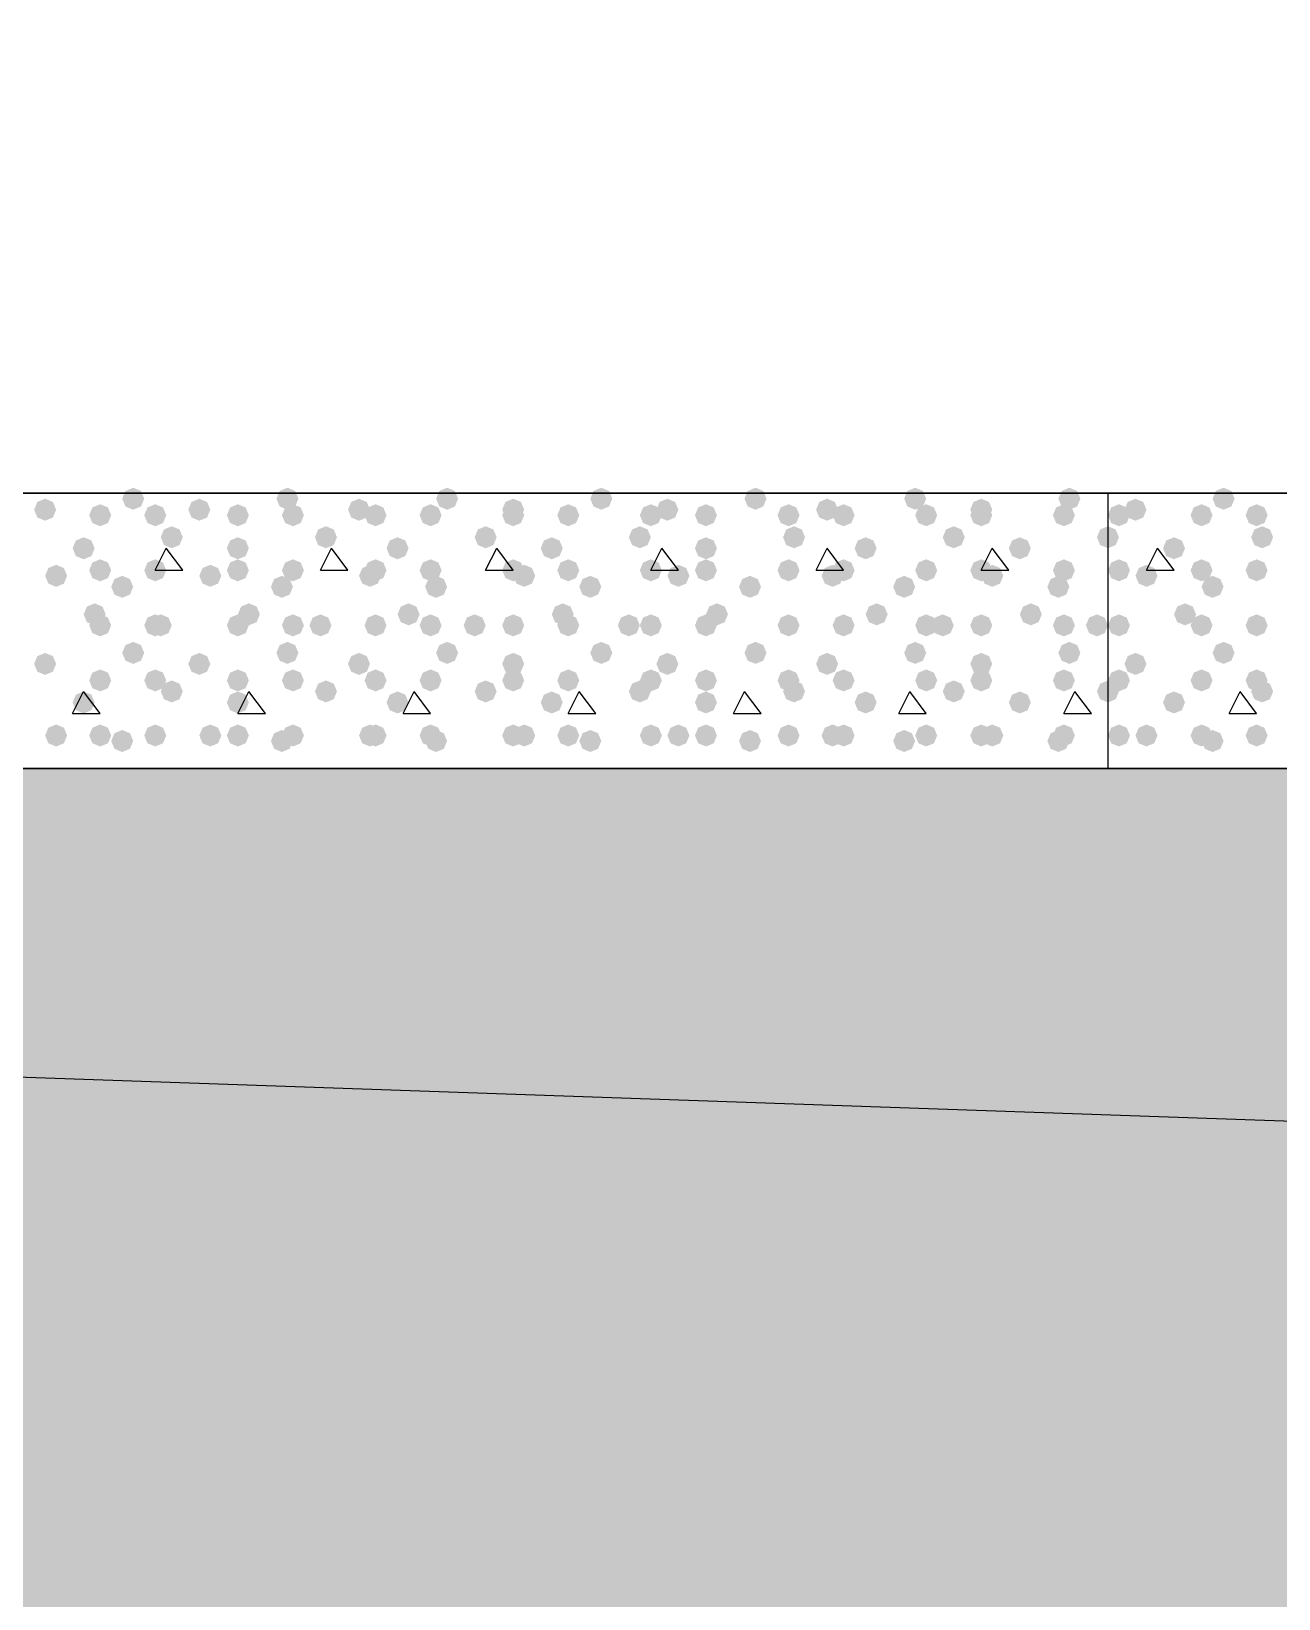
# Model space of a CAD drawing. Header units: millimetres. Extents: x 0 to 420, y 0 to 297.
# Drawn here: x 101.75 to 111.34, y 155.88 to 167.93 of the extents above; entities that cross this region are included whole.
import ezdxf

# ---------------------------------------------------------------- set-up
doc = ezdxf.new("R2010")
doc.units = ezdxf.units.MM
doc.layers.get('0').update_dxf_attribs({"linetype": 'CONTINUOUS'})

msp = doc.modelspace()

# ---------------------------------------------------------------- hatches: boundary and pattern name
at = {"true_color": 0x000008}
for points in [[(102.616, 164.338), (102.591129, 164.278204), (102.531333, 164.253333), (102.471537, 164.278204), (102.446667, 164.338), (102.471537, 164.397796), (102.531333, 164.422667), (102.591129, 164.397796)], [(103.801333, 164.338), (103.776462, 164.278204), (103.716667, 164.253333), (103.656871, 164.278204), (103.632, 164.338), (103.656871, 164.397796), (103.716667, 164.422667), (103.776462, 164.397796)], [(105.029, 164.338), (105.004129, 164.278204), (104.944333, 164.253333), (104.884538, 164.278204), (104.859667, 164.338), (104.884537, 164.397796), (104.944333, 164.422667), (105.004129, 164.397796)], [(106.214333, 164.338), (106.189462, 164.278204), (106.129667, 164.253333), (106.069871, 164.278204), (106.045, 164.338), (106.069871, 164.397796), (106.129667, 164.422667), (106.189462, 164.397796)], [(107.399667, 164.338), (107.374796, 164.278204), (107.315, 164.253333), (107.255204, 164.278204), (107.230333, 164.338), (107.255204, 164.397796), (107.315, 164.422667), (107.374796, 164.397796)], [(108.627333, 164.338), (108.602463, 164.278204), (108.542667, 164.253333), (108.482871, 164.278204), (108.458, 164.338), (108.482871, 164.397796), (108.542667, 164.422667), (108.602462, 164.397796)], [(109.812667, 164.338), (109.787796, 164.278204), (109.728, 164.253333), (109.668204, 164.278204), (109.643333, 164.338), (109.668204, 164.397796), (109.728, 164.422667), (109.787796, 164.397796)], [(101.938667, 164.253333), (101.913796, 164.193537), (101.854, 164.168667), (101.794204, 164.193537), (101.769333, 164.253333), (101.794204, 164.313129), (101.854, 164.338), (101.913796, 164.313129)], [(102.362, 164.211), (102.337129, 164.151204), (102.277333, 164.126333), (102.217538, 164.151204), (102.192667, 164.211), (102.217537, 164.270796), (102.277333, 164.295667), (102.337129, 164.270796)], [(102.785333, 164.211), (102.760463, 164.151204), (102.700667, 164.126333), (102.640871, 164.151204), (102.616, 164.211), (102.640871, 164.270796), (102.700667, 164.295667), (102.760462, 164.270796)], [(103.124, 164.253333), (103.099129, 164.193537), (103.039333, 164.168667), (102.979538, 164.193537), (102.954667, 164.253333), (102.979537, 164.313129), (103.039333, 164.338), (103.099129, 164.313129)], [(103.420333, 164.211), (103.395463, 164.151204), (103.335667, 164.126333), (103.275871, 164.151204), (103.251, 164.211), (103.275871, 164.270796), (103.335667, 164.295667), (103.395462, 164.270796)], [(103.843667, 164.211), (103.818796, 164.151204), (103.759, 164.126333), (103.699204, 164.151204), (103.674333, 164.211), (103.699204, 164.270796), (103.759, 164.295667), (103.818796, 164.270796)], [(104.351667, 164.253333), (104.326796, 164.193537), (104.267, 164.168667), (104.207204, 164.193537), (104.182333, 164.253333), (104.207204, 164.313129), (104.267, 164.338), (104.326796, 164.313129)], [(104.478667, 164.211), (104.453796, 164.151204), (104.394, 164.126333), (104.334204, 164.151204), (104.309333, 164.211), (104.334204, 164.270796), (104.394, 164.295667), (104.453796, 164.270796)], [(104.902, 164.211), (104.877129, 164.151204), (104.817333, 164.126333), (104.757538, 164.151204), (104.732667, 164.211), (104.757537, 164.270796), (104.817333, 164.295667), (104.877129, 164.270796)], [(105.537, 164.253333), (105.512129, 164.193537), (105.452333, 164.168667), (105.392538, 164.193537), (105.367667, 164.253333), (105.392537, 164.313129), (105.452333, 164.338), (105.512129, 164.313129)], [(105.537, 164.211), (105.512129, 164.151204), (105.452333, 164.126333), (105.392538, 164.151204), (105.367667, 164.211), (105.392537, 164.270796), (105.452333, 164.295667), (105.512129, 164.270796)], [(105.960333, 164.211), (105.935463, 164.151204), (105.875667, 164.126333), (105.815871, 164.151204), (105.791, 164.211), (105.815871, 164.270796), (105.875667, 164.295667), (105.935462, 164.270796)], [(106.595333, 164.211), (106.570463, 164.151204), (106.510667, 164.126333), (106.450871, 164.151204), (106.426, 164.211), (106.450871, 164.270796), (106.510667, 164.295667), (106.570462, 164.270796)], [(106.722333, 164.253333), (106.697463, 164.193537), (106.637667, 164.168667), (106.577871, 164.193537), (106.553, 164.253333), (106.577871, 164.313129), (106.637667, 164.338), (106.697462, 164.313129)], [(107.018667, 164.211), (106.993796, 164.151204), (106.934, 164.126333), (106.874204, 164.151204), (106.849333, 164.211), (106.874204, 164.270796), (106.934, 164.295667), (106.993796, 164.270796)], [(107.653667, 164.211), (107.628796, 164.151204), (107.569, 164.126333), (107.509204, 164.151204), (107.484333, 164.211), (107.509204, 164.270796), (107.569, 164.295667), (107.628796, 164.270796)], [(107.95, 164.253333), (107.925129, 164.193537), (107.865333, 164.168667), (107.805538, 164.193537), (107.780667, 164.253333), (107.805537, 164.313129), (107.865333, 164.338), (107.925129, 164.313129)], [(108.077, 164.211), (108.052129, 164.151204), (107.992333, 164.126333), (107.932538, 164.151204), (107.907667, 164.211), (107.932537, 164.270796), (107.992333, 164.295667), (108.052129, 164.270796)], [(108.712, 164.211), (108.687129, 164.151204), (108.627333, 164.126333), (108.567538, 164.151204), (108.542667, 164.211), (108.567537, 164.270796), (108.627333, 164.295667), (108.687129, 164.270796)], [(109.135333, 164.253333), (109.110463, 164.193537), (109.050667, 164.168667), (108.990871, 164.193537), (108.966, 164.253333), (108.990871, 164.313129), (109.050667, 164.338), (109.110462, 164.313129)], [(109.135333, 164.211), (109.110463, 164.151204), (109.050667, 164.126333), (108.990871, 164.151204), (108.966, 164.211), (108.990871, 164.270796), (109.050667, 164.295667), (109.110462, 164.270796)], [(109.770333, 164.211), (109.745463, 164.151204), (109.685667, 164.126333), (109.625871, 164.151204), (109.601, 164.211), (109.625871, 164.270796), (109.685667, 164.295667), (109.745462, 164.270796)], [(102.912333, 164.041667), (102.887463, 163.981871), (102.827667, 163.957), (102.767871, 163.981871), (102.743, 164.041667), (102.767871, 164.101462), (102.827667, 164.126333), (102.887462, 164.101463)], [(104.097667, 164.041667), (104.072796, 163.981871), (104.013, 163.957), (103.953204, 163.981871), (103.928333, 164.041667), (103.953204, 164.101462), (104.013, 164.126333), (104.072796, 164.101463)], [(105.325333, 164.041667), (105.300463, 163.981871), (105.240667, 163.957), (105.180871, 163.981871), (105.156, 164.041667), (105.180871, 164.101462), (105.240667, 164.126333), (105.300462, 164.101463)], [(106.510667, 164.041667), (106.485796, 163.981871), (106.426, 163.957), (106.366204, 163.981871), (106.341333, 164.041667), (106.366204, 164.101462), (106.426, 164.126333), (106.485796, 164.101463)], [(107.696, 164.041667), (107.671129, 163.981871), (107.611333, 163.957), (107.551537, 163.981871), (107.526667, 164.041667), (107.551537, 164.101462), (107.611333, 164.126333), (107.671129, 164.101463)], [(108.923667, 164.041667), (108.898796, 163.981871), (108.839, 163.957), (108.779204, 163.981871), (108.754333, 164.041667), (108.779204, 164.101462), (108.839, 164.126333), (108.898796, 164.101463)], [(110.109, 164.041667), (110.084129, 163.981871), (110.024333, 163.957), (109.964538, 163.981871), (109.939667, 164.041667), (109.964537, 164.101462), (110.024333, 164.126333), (110.084129, 164.101463)], [(102.235, 163.957), (102.210129, 163.897204), (102.150333, 163.872333), (102.090538, 163.897204), (102.065667, 163.957), (102.090537, 164.016796), (102.150333, 164.041667), (102.210129, 164.016796)], [(103.420333, 163.957), (103.395463, 163.897204), (103.335667, 163.872333), (103.275871, 163.897204), (103.251, 163.957), (103.275871, 164.016796), (103.335667, 164.041667), (103.395462, 164.016796)], [(104.648, 163.957), (104.623129, 163.897204), (104.563333, 163.872333), (104.503537, 163.897204), (104.478667, 163.957), (104.503537, 164.016796), (104.563333, 164.041667), (104.623129, 164.016796)], [(105.833333, 163.957), (105.808463, 163.897204), (105.748667, 163.872333), (105.688871, 163.897204), (105.664, 163.957), (105.688871, 164.016796), (105.748667, 164.041667), (105.808462, 164.016796)], [(107.018667, 163.957), (106.993796, 163.897204), (106.934, 163.872333), (106.874204, 163.897204), (106.849333, 163.957), (106.874204, 164.016796), (106.934, 164.041667), (106.993796, 164.016796)], [(108.246333, 163.957), (108.221463, 163.897204), (108.161667, 163.872333), (108.101871, 163.897204), (108.077, 163.957), (108.101871, 164.016796), (108.161667, 164.041667), (108.221462, 164.016796)], [(109.431667, 163.957), (109.406796, 163.897204), (109.347, 163.872333), (109.287204, 163.897204), (109.262333, 163.957), (109.287204, 164.016796), (109.347, 164.041667), (109.406796, 164.016796)], [(102.362, 163.787667), (102.337129, 163.727871), (102.277333, 163.703), (102.217538, 163.727871), (102.192667, 163.787667), (102.217537, 163.847462), (102.277333, 163.872333), (102.337129, 163.847463)], [(102.785333, 163.787667), (102.760463, 163.727871), (102.700667, 163.703), (102.640871, 163.727871), (102.616, 163.787667), (102.640871, 163.847462), (102.700667, 163.872333), (102.760462, 163.847463)], [(103.420333, 163.787667), (103.395463, 163.727871), (103.335667, 163.703), (103.275871, 163.727871), (103.251, 163.787667), (103.275871, 163.847462), (103.335667, 163.872333), (103.395462, 163.847463)], [(103.843667, 163.787667), (103.818796, 163.727871), (103.759, 163.703), (103.699204, 163.727871), (103.674333, 163.787667), (103.699204, 163.847462), (103.759, 163.872333), (103.818796, 163.847463)], [(104.478667, 163.787667), (104.453796, 163.727871), (104.394, 163.703), (104.334204, 163.727871), (104.309333, 163.787667), (104.334204, 163.847462), (104.394, 163.872333), (104.453796, 163.847463)], [(104.902, 163.787667), (104.877129, 163.727871), (104.817333, 163.703), (104.757538, 163.727871), (104.732667, 163.787667), (104.757537, 163.847462), (104.817333, 163.872333), (104.877129, 163.847463)], [(105.537, 163.787667), (105.512129, 163.727871), (105.452333, 163.703), (105.392538, 163.727871), (105.367667, 163.787667), (105.392537, 163.847462), (105.452333, 163.872333), (105.512129, 163.847463)], [(105.960333, 163.787667), (105.935463, 163.727871), (105.875667, 163.703), (105.815871, 163.727871), (105.791, 163.787667), (105.815871, 163.847462), (105.875667, 163.872333), (105.935462, 163.847463)], [(106.595333, 163.787667), (106.570463, 163.727871), (106.510667, 163.703), (106.450871, 163.727871), (106.426, 163.787667), (106.450871, 163.847462), (106.510667, 163.872333), (106.570462, 163.847463)], [(107.018667, 163.787667), (106.993796, 163.727871), (106.934, 163.703), (106.874204, 163.727871), (106.849333, 163.787667), (106.874204, 163.847462), (106.934, 163.872333), (106.993796, 163.847463)], [(107.653667, 163.787667), (107.628796, 163.727871), (107.569, 163.703), (107.509204, 163.727871), (107.484333, 163.787667), (107.509204, 163.847462), (107.569, 163.872333), (107.628796, 163.847463)], [(108.077, 163.787667), (108.052129, 163.727871), (107.992333, 163.703), (107.932538, 163.727871), (107.907667, 163.787667), (107.932537, 163.847462), (107.992333, 163.872333), (108.052129, 163.847463)], [(108.712, 163.787667), (108.687129, 163.727871), (108.627333, 163.703), (108.567538, 163.727871), (108.542667, 163.787667), (108.567537, 163.847462), (108.627333, 163.872333), (108.687129, 163.847463)], [(109.135333, 163.787667), (109.110463, 163.727871), (109.050667, 163.703), (108.990871, 163.727871), (108.966, 163.787667), (108.990871, 163.847462), (109.050667, 163.872333), (109.110462, 163.847463)], [(109.770333, 163.787667), (109.745463, 163.727871), (109.685667, 163.703), (109.625871, 163.727871), (109.601, 163.787667), (109.625871, 163.847462), (109.685667, 163.872333), (109.745462, 163.847463)], [(102.023333, 163.745333), (101.998463, 163.685537), (101.938667, 163.660667), (101.878871, 163.685537), (101.854, 163.745333), (101.878871, 163.805129), (101.938667, 163.83), (101.998462, 163.805129)], [(103.208667, 163.745333), (103.183796, 163.685537), (103.124, 163.660667), (103.064204, 163.685537), (103.039333, 163.745333), (103.064204, 163.805129), (103.124, 163.83), (103.183796, 163.805129)], [(104.436333, 163.745333), (104.411463, 163.685537), (104.351667, 163.660667), (104.291871, 163.685537), (104.267, 163.745333), (104.291871, 163.805129), (104.351667, 163.83), (104.411462, 163.805129)], [(105.621667, 163.745333), (105.596796, 163.685537), (105.537, 163.660667), (105.477204, 163.685537), (105.452333, 163.745333), (105.477204, 163.805129), (105.537, 163.83), (105.596796, 163.805129)], [(106.807, 163.745333), (106.782129, 163.685537), (106.722333, 163.660667), (106.662538, 163.685537), (106.637667, 163.745333), (106.662537, 163.805129), (106.722333, 163.83), (106.782129, 163.805129)], [(107.992333, 163.745333), (107.967463, 163.685537), (107.907667, 163.660667), (107.847871, 163.685537), (107.823, 163.745333), (107.847871, 163.805129), (107.907667, 163.83), (107.967462, 163.805129)], [(109.22, 163.745333), (109.195129, 163.685537), (109.135333, 163.660667), (109.075538, 163.685537), (109.050667, 163.745333), (109.075537, 163.805129), (109.135333, 163.83), (109.195129, 163.805129)], [(102.531333, 163.660667), (102.506463, 163.600871), (102.446667, 163.576), (102.386871, 163.600871), (102.362, 163.660667), (102.386871, 163.720462), (102.446667, 163.745333), (102.506462, 163.720463)], [(103.759, 163.660667), (103.734129, 163.600871), (103.674333, 163.576), (103.614538, 163.600871), (103.589667, 163.660667), (103.614537, 163.720462), (103.674333, 163.745333), (103.734129, 163.720463)], [(104.944333, 163.660667), (104.919462, 163.600871), (104.859667, 163.576), (104.799871, 163.600871), (104.775, 163.660667), (104.799871, 163.720462), (104.859667, 163.745333), (104.919462, 163.720463)], [(106.129667, 163.660667), (106.104796, 163.600871), (106.045, 163.576), (105.985204, 163.600871), (105.960333, 163.660667), (105.985204, 163.720462), (106.045, 163.745333), (106.104796, 163.720463)], [(107.357333, 163.660667), (107.332463, 163.600871), (107.272667, 163.576), (107.212871, 163.600871), (107.188, 163.660667), (107.212871, 163.720462), (107.272667, 163.745333), (107.332462, 163.720463)], [(108.542667, 163.660667), (108.517796, 163.600871), (108.458, 163.576), (108.398204, 163.600871), (108.373333, 163.660667), (108.398204, 163.720462), (108.458, 163.745333), (108.517796, 163.720463)], [(109.728, 163.660667), (109.703129, 163.600871), (109.643333, 163.576), (109.583537, 163.600871), (109.558667, 163.660667), (109.583537, 163.720462), (109.643333, 163.745333), (109.703129, 163.720463)], [(102.319667, 163.449), (102.294796, 163.389204), (102.235, 163.364333), (102.175204, 163.389204), (102.150333, 163.449), (102.175204, 163.508796), (102.235, 163.533667), (102.294796, 163.508796)], [(103.505, 163.449), (103.480129, 163.389204), (103.420333, 163.364333), (103.360538, 163.389204), (103.335667, 163.449), (103.360537, 163.508796), (103.420333, 163.533667), (103.480129, 163.508796)], [(104.732667, 163.449), (104.707796, 163.389204), (104.648, 163.364333), (104.588204, 163.389204), (104.563333, 163.449), (104.588204, 163.508796), (104.648, 163.533667), (104.707796, 163.508796)], [(105.918, 163.449), (105.893129, 163.389204), (105.833333, 163.364333), (105.773537, 163.389204), (105.748667, 163.449), (105.773537, 163.508796), (105.833333, 163.533667), (105.893129, 163.508796)], [(107.103333, 163.449), (107.078463, 163.389204), (107.018667, 163.364333), (106.958871, 163.389204), (106.934, 163.449), (106.958871, 163.508796), (107.018667, 163.533667), (107.078462, 163.508796)], [(108.331, 163.449), (108.306129, 163.389204), (108.246333, 163.364333), (108.186537, 163.389204), (108.161667, 163.449), (108.186537, 163.508796), (108.246333, 163.533667), (108.306129, 163.508796)], [(109.516333, 163.449), (109.491463, 163.389204), (109.431667, 163.364333), (109.371871, 163.389204), (109.347, 163.449), (109.371871, 163.508796), (109.431667, 163.533667), (109.491462, 163.508796)], [(102.362, 163.364333), (102.337129, 163.304537), (102.277333, 163.279667), (102.217538, 163.304537), (102.192667, 163.364333), (102.217537, 163.424129), (102.277333, 163.449), (102.337129, 163.424129)], [(102.785333, 163.364333), (102.760463, 163.304537), (102.700667, 163.279667), (102.640871, 163.304537), (102.616, 163.364333), (102.640871, 163.424129), (102.700667, 163.449), (102.760462, 163.424129)], [(102.827667, 163.364333), (102.802796, 163.304537), (102.743, 163.279667), (102.683204, 163.304537), (102.658333, 163.364333), (102.683204, 163.424129), (102.743, 163.449), (102.802796, 163.424129)], [(103.420333, 163.364333), (103.395463, 163.304537), (103.335667, 163.279667), (103.275871, 163.304537), (103.251, 163.364333), (103.275871, 163.424129), (103.335667, 163.449), (103.395462, 163.424129)], [(103.843667, 163.364333), (103.818796, 163.304537), (103.759, 163.279667), (103.699204, 163.304537), (103.674333, 163.364333), (103.699204, 163.424129), (103.759, 163.449), (103.818796, 163.424129)], [(104.055333, 163.364333), (104.030463, 163.304537), (103.970667, 163.279667), (103.910871, 163.304537), (103.886, 163.364333), (103.910871, 163.424129), (103.970667, 163.449), (104.030462, 163.424129)], [(104.478667, 163.364333), (104.453796, 163.304537), (104.394, 163.279667), (104.334204, 163.304537), (104.309333, 163.364333), (104.334204, 163.424129), (104.394, 163.449), (104.453796, 163.424129)], [(104.902, 163.364333), (104.877129, 163.304537), (104.817333, 163.279667), (104.757538, 163.304537), (104.732667, 163.364333), (104.757537, 163.424129), (104.817333, 163.449), (104.877129, 163.424129)], [(105.240667, 163.364333), (105.215796, 163.304537), (105.156, 163.279667), (105.096204, 163.304537), (105.071333, 163.364333), (105.096204, 163.424129), (105.156, 163.449), (105.215796, 163.424129)], [(105.537, 163.364333), (105.512129, 163.304537), (105.452333, 163.279667), (105.392538, 163.304537), (105.367667, 163.364333), (105.392537, 163.424129), (105.452333, 163.449), (105.512129, 163.424129)], [(105.960333, 163.364333), (105.935463, 163.304537), (105.875667, 163.279667), (105.815871, 163.304537), (105.791, 163.364333), (105.815871, 163.424129), (105.875667, 163.449), (105.935462, 163.424129)], [(106.426, 163.364333), (106.401129, 163.304537), (106.341333, 163.279667), (106.281537, 163.304537), (106.256667, 163.364333), (106.281537, 163.424129), (106.341333, 163.449), (106.401129, 163.424129)], [(106.595333, 163.364333), (106.570463, 163.304537), (106.510667, 163.279667), (106.450871, 163.304537), (106.426, 163.364333), (106.450871, 163.424129), (106.510667, 163.449), (106.570462, 163.424129)], [(107.018667, 163.364333), (106.993796, 163.304537), (106.934, 163.279667), (106.874204, 163.304537), (106.849333, 163.364333), (106.874204, 163.424129), (106.934, 163.449), (106.993796, 163.424129)], [(107.653667, 163.364333), (107.628796, 163.304537), (107.569, 163.279667), (107.509204, 163.304537), (107.484333, 163.364333), (107.509204, 163.424129), (107.569, 163.449), (107.628796, 163.424129)], [(107.653667, 163.364333), (107.628796, 163.304537), (107.569, 163.279667), (107.509204, 163.304537), (107.484333, 163.364333), (107.509204, 163.424129), (107.569, 163.449), (107.628796, 163.424129)], [(108.077, 163.364333), (108.052129, 163.304537), (107.992333, 163.279667), (107.932538, 163.304537), (107.907667, 163.364333), (107.932537, 163.424129), (107.992333, 163.449), (108.052129, 163.424129)], [(108.712, 163.364333), (108.687129, 163.304537), (108.627333, 163.279667), (108.567538, 163.304537), (108.542667, 163.364333), (108.567537, 163.424129), (108.627333, 163.449), (108.687129, 163.424129)], [(108.839, 163.364333), (108.814129, 163.304537), (108.754333, 163.279667), (108.694538, 163.304537), (108.669667, 163.364333), (108.694537, 163.424129), (108.754333, 163.449), (108.814129, 163.424129)], [(109.135333, 163.364333), (109.110463, 163.304537), (109.050667, 163.279667), (108.990871, 163.304537), (108.966, 163.364333), (108.990871, 163.424129), (109.050667, 163.449), (109.110462, 163.424129)], [(109.770333, 163.364333), (109.745463, 163.304537), (109.685667, 163.279667), (109.625871, 163.304537), (109.601, 163.364333), (109.625871, 163.424129), (109.685667, 163.449), (109.745462, 163.424129)], [(110.024333, 163.364333), (109.999462, 163.304537), (109.939667, 163.279667), (109.879871, 163.304537), (109.855, 163.364333), (109.879871, 163.424129), (109.939667, 163.449), (109.999462, 163.424129)], [(101.938667, 163.068), (101.913796, 163.008204), (101.854, 162.983333), (101.794204, 163.008204), (101.769333, 163.068), (101.794204, 163.127796), (101.854, 163.152667), (101.913796, 163.127796)], [(102.616, 163.152667), (102.591129, 163.092871), (102.531333, 163.068), (102.471537, 163.092871), (102.446667, 163.152667), (102.471537, 163.212462), (102.531333, 163.237333), (102.591129, 163.212463)], [(103.124, 163.068), (103.099129, 163.008204), (103.039333, 162.983333), (102.979538, 163.008204), (102.954667, 163.068), (102.979537, 163.127796), (103.039333, 163.152667), (103.099129, 163.127796)], [(103.801333, 163.152667), (103.776462, 163.092871), (103.716667, 163.068), (103.656871, 163.092871), (103.632, 163.152667), (103.656871, 163.212462), (103.716667, 163.237333), (103.776462, 163.212463)], [(104.351667, 163.068), (104.326796, 163.008204), (104.267, 162.983333), (104.207204, 163.008204), (104.182333, 163.068), (104.207204, 163.127796), (104.267, 163.152667), (104.326796, 163.127796)], [(105.029, 163.152667), (105.004129, 163.092871), (104.944333, 163.068), (104.884538, 163.092871), (104.859667, 163.152667), (104.884537, 163.212462), (104.944333, 163.237333), (105.004129, 163.212463)], [(105.537, 163.068), (105.512129, 163.008204), (105.452333, 162.983333), (105.392538, 163.008204), (105.367667, 163.068), (105.392537, 163.127796), (105.452333, 163.152667), (105.512129, 163.127796)], [(106.214333, 163.152667), (106.189462, 163.092871), (106.129667, 163.068), (106.069871, 163.092871), (106.045, 163.152667), (106.069871, 163.212462), (106.129667, 163.237333), (106.189462, 163.212463)], [(106.722333, 163.068), (106.697463, 163.008204), (106.637667, 162.983333), (106.577871, 163.008204), (106.553, 163.068), (106.577871, 163.127796), (106.637667, 163.152667), (106.697462, 163.127796)], [(107.399667, 163.152667), (107.374796, 163.092871), (107.315, 163.068), (107.255204, 163.092871), (107.230333, 163.152667), (107.255204, 163.212462), (107.315, 163.237333), (107.374796, 163.212463)], [(107.95, 163.068), (107.925129, 163.008204), (107.865333, 162.983333), (107.805538, 163.008204), (107.780667, 163.068), (107.805537, 163.127796), (107.865333, 163.152667), (107.925129, 163.127796)], [(108.627333, 163.152667), (108.602463, 163.092871), (108.542667, 163.068), (108.482871, 163.092871), (108.458, 163.152667), (108.482871, 163.212462), (108.542667, 163.237333), (108.602462, 163.212463)], [(109.135333, 163.068), (109.110463, 163.008204), (109.050667, 162.983333), (108.990871, 163.008204), (108.966, 163.068), (108.990871, 163.127796), (109.050667, 163.152667), (109.110462, 163.127796)], [(109.812667, 163.152667), (109.787796, 163.092871), (109.728, 163.068), (109.668204, 163.092871), (109.643333, 163.152667), (109.668204, 163.212462), (109.728, 163.237333), (109.787796, 163.212463)], [(102.362, 162.941), (102.337129, 162.881204), (102.277333, 162.856333), (102.217538, 162.881204), (102.192667, 162.941), (102.217537, 163.000796), (102.277333, 163.025667), (102.337129, 163.000796)], [(102.785333, 162.941), (102.760463, 162.881204), (102.700667, 162.856333), (102.640871, 162.881204), (102.616, 162.941), (102.640871, 163.000796), (102.700667, 163.025667), (102.760462, 163.000796)], [(103.420333, 162.941), (103.395463, 162.881204), (103.335667, 162.856333), (103.275871, 162.881204), (103.251, 162.941), (103.275871, 163.000796), (103.335667, 163.025667), (103.395462, 163.000796)], [(103.843667, 162.941), (103.818796, 162.881204), (103.759, 162.856333), (103.699204, 162.881204), (103.674333, 162.941), (103.699204, 163.000796), (103.759, 163.025667), (103.818796, 163.000796)], [(104.478667, 162.941), (104.453796, 162.881204), (104.394, 162.856333), (104.334204, 162.881204), (104.309333, 162.941), (104.334204, 163.000796), (104.394, 163.025667), (104.453796, 163.000796)], [(104.902, 162.941), (104.877129, 162.881204), (104.817333, 162.856333), (104.757538, 162.881204), (104.732667, 162.941), (104.757537, 163.000796), (104.817333, 163.025667), (104.877129, 163.000796)], [(105.537, 162.941), (105.512129, 162.881204), (105.452333, 162.856333), (105.392538, 162.881204), (105.367667, 162.941), (105.392537, 163.000796), (105.452333, 163.025667), (105.512129, 163.000796)], [(105.960333, 162.941), (105.935463, 162.881204), (105.875667, 162.856333), (105.815871, 162.881204), (105.791, 162.941), (105.815871, 163.000796), (105.875667, 163.025667), (105.935462, 163.000796)], [(106.595333, 162.941), (106.570463, 162.881204), (106.510667, 162.856333), (106.450871, 162.881204), (106.426, 162.941), (106.450871, 163.000796), (106.510667, 163.025667), (106.570462, 163.000796)], [(107.018667, 162.941), (106.993796, 162.881204), (106.934, 162.856333), (106.874204, 162.881204), (106.849333, 162.941), (106.874204, 163.000796), (106.934, 163.025667), (106.993796, 163.000796)], [(107.653667, 162.941), (107.628796, 162.881204), (107.569, 162.856333), (107.509204, 162.881204), (107.484333, 162.941), (107.509204, 163.000796), (107.569, 163.025667), (107.628796, 163.000796)], [(108.077, 162.941), (108.052129, 162.881204), (107.992333, 162.856333), (107.932538, 162.881204), (107.907667, 162.941), (107.932537, 163.000796), (107.992333, 163.025667), (108.052129, 163.000796)], [(108.712, 162.941), (108.687129, 162.881204), (108.627333, 162.856333), (108.567538, 162.881204), (108.542667, 162.941), (108.567537, 163.000796), (108.627333, 163.025667), (108.687129, 163.000796)], [(109.135333, 162.941), (109.110463, 162.881204), (109.050667, 162.856333), (108.990871, 162.881204), (108.966, 162.941), (108.990871, 163.000796), (109.050667, 163.025667), (109.110462, 163.000796)], [(109.770333, 162.941), (109.745463, 162.881204), (109.685667, 162.856333), (109.625871, 162.881204), (109.601, 162.941), (109.625871, 163.000796), (109.685667, 163.025667), (109.745462, 163.000796)], [(102.912333, 162.856333), (102.887463, 162.796537), (102.827667, 162.771667), (102.767871, 162.796537), (102.743, 162.856333), (102.767871, 162.916129), (102.827667, 162.941), (102.887462, 162.916129)], [(104.097667, 162.856333), (104.072796, 162.796537), (104.013, 162.771667), (103.953204, 162.796537), (103.928333, 162.856333), (103.953204, 162.916129), (104.013, 162.941), (104.072796, 162.916129)], [(105.325333, 162.856333), (105.300463, 162.796537), (105.240667, 162.771667), (105.180871, 162.796537), (105.156, 162.856333), (105.180871, 162.916129), (105.240667, 162.941), (105.300462, 162.916129)], [(106.510667, 162.856333), (106.485796, 162.796537), (106.426, 162.771667), (106.366204, 162.796537), (106.341333, 162.856333), (106.366204, 162.916129), (106.426, 162.941), (106.485796, 162.916129)], [(107.696, 162.856333), (107.671129, 162.796537), (107.611333, 162.771667), (107.551537, 162.796537), (107.526667, 162.856333), (107.551537, 162.916129), (107.611333, 162.941), (107.671129, 162.916129)], [(108.923667, 162.856333), (108.898796, 162.796537), (108.839, 162.771667), (108.779204, 162.796537), (108.754333, 162.856333), (108.779204, 162.916129), (108.839, 162.941), (108.898796, 162.916129)], [(110.109, 162.856333), (110.084129, 162.796537), (110.024333, 162.771667), (109.964538, 162.796537), (109.939667, 162.856333), (109.964537, 162.916129), (110.024333, 162.941), (110.084129, 162.916129)], [(102.235, 162.771667), (102.210129, 162.711871), (102.150333, 162.687), (102.090538, 162.711871), (102.065667, 162.771667), (102.090537, 162.831462), (102.150333, 162.856333), (102.210129, 162.831463)], [(103.420333, 162.771667), (103.395463, 162.711871), (103.335667, 162.687), (103.275871, 162.711871), (103.251, 162.771667), (103.275871, 162.831462), (103.335667, 162.856333), (103.395462, 162.831463)], [(104.648, 162.771667), (104.623129, 162.711871), (104.563333, 162.687), (104.503537, 162.711871), (104.478667, 162.771667), (104.503537, 162.831462), (104.563333, 162.856333), (104.623129, 162.831463)], [(105.833333, 162.771667), (105.808463, 162.711871), (105.748667, 162.687), (105.688871, 162.711871), (105.664, 162.771667), (105.688871, 162.831462), (105.748667, 162.856333), (105.808462, 162.831463)], [(107.018667, 162.771667), (106.993796, 162.711871), (106.934, 162.687), (106.874204, 162.711871), (106.849333, 162.771667), (106.874204, 162.831462), (106.934, 162.856333), (106.993796, 162.831463)], [(108.246333, 162.771667), (108.221463, 162.711871), (108.161667, 162.687), (108.101871, 162.711871), (108.077, 162.771667), (108.101871, 162.831462), (108.161667, 162.856333), (108.221462, 162.831463)], [(109.431667, 162.771667), (109.406796, 162.711871), (109.347, 162.687), (109.287204, 162.711871), (109.262333, 162.771667), (109.287204, 162.831462), (109.347, 162.856333), (109.406796, 162.831463)], [(102.023333, 162.517667), (101.998463, 162.457871), (101.938667, 162.433), (101.878871, 162.457871), (101.854, 162.517667), (101.878871, 162.577462), (101.938667, 162.602333), (101.998462, 162.577463)], [(102.362, 162.517667), (102.337129, 162.457871), (102.277333, 162.433), (102.217538, 162.457871), (102.192667, 162.517667), (102.217537, 162.577462), (102.277333, 162.602333), (102.337129, 162.577463)], [(102.531333, 162.475333), (102.506463, 162.415537), (102.446667, 162.390667), (102.386871, 162.415537), (102.362, 162.475333), (102.386871, 162.535129), (102.446667, 162.56), (102.506462, 162.535129)], [(102.785333, 162.517667), (102.760463, 162.457871), (102.700667, 162.433), (102.640871, 162.457871), (102.616, 162.517667), (102.640871, 162.577462), (102.700667, 162.602333), (102.760462, 162.577463)], [(103.208667, 162.517667), (103.183796, 162.457871), (103.124, 162.433), (103.064204, 162.457871), (103.039333, 162.517667), (103.064204, 162.577462), (103.124, 162.602333), (103.183796, 162.577463)], [(103.420333, 162.517667), (103.395463, 162.457871), (103.335667, 162.433), (103.275871, 162.457871), (103.251, 162.517667), (103.275871, 162.577462), (103.335667, 162.602333), (103.395462, 162.577463)], [(103.759, 162.475333), (103.734129, 162.415537), (103.674333, 162.390667), (103.614538, 162.415537), (103.589667, 162.475333), (103.614537, 162.535129), (103.674333, 162.56), (103.734129, 162.535129)], [(103.843667, 162.517667), (103.818796, 162.457871), (103.759, 162.433), (103.699204, 162.457871), (103.674333, 162.517667), (103.699204, 162.577462), (103.759, 162.602333), (103.818796, 162.577463)], [(104.436333, 162.517667), (104.411463, 162.457871), (104.351667, 162.433), (104.291871, 162.457871), (104.267, 162.517667), (104.291871, 162.577462), (104.351667, 162.602333), (104.411462, 162.577463)], [(104.478667, 162.517667), (104.453796, 162.457871), (104.394, 162.433), (104.334204, 162.457871), (104.309333, 162.517667), (104.334204, 162.577462), (104.394, 162.602333), (104.453796, 162.577463)], [(104.902, 162.517667), (104.877129, 162.457871), (104.817333, 162.433), (104.757538, 162.457871), (104.732667, 162.517667), (104.757537, 162.577462), (104.817333, 162.602333), (104.877129, 162.577463)], [(104.944333, 162.475333), (104.919462, 162.415537), (104.859667, 162.390667), (104.799871, 162.415537), (104.775, 162.475333), (104.799871, 162.535129), (104.859667, 162.56), (104.919462, 162.535129)], [(105.537, 162.517667), (105.512129, 162.457871), (105.452333, 162.433), (105.392538, 162.457871), (105.367667, 162.517667), (105.392537, 162.577462), (105.452333, 162.602333), (105.512129, 162.577463)], [(105.621667, 162.517667), (105.596796, 162.457871), (105.537, 162.433), (105.477204, 162.457871), (105.452333, 162.517667), (105.477204, 162.577462), (105.537, 162.602333), (105.596796, 162.577463)], [(105.960333, 162.517667), (105.935463, 162.457871), (105.875667, 162.433), (105.815871, 162.457871), (105.791, 162.517667), (105.815871, 162.577462), (105.875667, 162.602333), (105.935462, 162.577463)], [(106.129667, 162.475333), (106.104796, 162.415537), (106.045, 162.390667), (105.985204, 162.415537), (105.960333, 162.475333), (105.985204, 162.535129), (106.045, 162.56), (106.104796, 162.535129)], [(106.595333, 162.517667), (106.570463, 162.457871), (106.510667, 162.433), (106.450871, 162.457871), (106.426, 162.517667), (106.450871, 162.577462), (106.510667, 162.602333), (106.570462, 162.577463)], [(106.807, 162.517667), (106.782129, 162.457871), (106.722333, 162.433), (106.662538, 162.457871), (106.637667, 162.517667), (106.662537, 162.577462), (106.722333, 162.602333), (106.782129, 162.577463)], [(107.018667, 162.517667), (106.993796, 162.457871), (106.934, 162.433), (106.874204, 162.457871), (106.849333, 162.517667), (106.874204, 162.577462), (106.934, 162.602333), (106.993796, 162.577463)], [(107.357333, 162.475333), (107.332463, 162.415537), (107.272667, 162.390667), (107.212871, 162.415537), (107.188, 162.475333), (107.212871, 162.535129), (107.272667, 162.56), (107.332462, 162.535129)], [(107.653667, 162.517667), (107.628796, 162.457871), (107.569, 162.433), (107.509204, 162.457871), (107.484333, 162.517667), (107.509204, 162.577462), (107.569, 162.602333), (107.628796, 162.577463)], [(107.992333, 162.517667), (107.967463, 162.457871), (107.907667, 162.433), (107.847871, 162.457871), (107.823, 162.517667), (107.847871, 162.577462), (107.907667, 162.602333), (107.967462, 162.577463)], [(108.077, 162.517667), (108.052129, 162.457871), (107.992333, 162.433), (107.932538, 162.457871), (107.907667, 162.517667), (107.932537, 162.577462), (107.992333, 162.602333), (108.052129, 162.577463)], [(108.542667, 162.475333), (108.517796, 162.415537), (108.458, 162.390667), (108.398204, 162.415537), (108.373333, 162.475333), (108.398204, 162.535129), (108.458, 162.56), (108.517796, 162.535129)], [(108.712, 162.517667), (108.687129, 162.457871), (108.627333, 162.433), (108.567538, 162.457871), (108.542667, 162.517667), (108.567537, 162.577462), (108.627333, 162.602333), (108.687129, 162.577463)], [(109.135333, 162.517667), (109.110463, 162.457871), (109.050667, 162.433), (108.990871, 162.457871), (108.966, 162.517667), (108.990871, 162.577462), (109.050667, 162.602333), (109.110462, 162.577463)], [(109.22, 162.517667), (109.195129, 162.457871), (109.135333, 162.433), (109.075538, 162.457871), (109.050667, 162.517667), (109.075537, 162.577462), (109.135333, 162.602333), (109.195129, 162.577463)], [(109.728, 162.475333), (109.703129, 162.415537), (109.643333, 162.390667), (109.583537, 162.415537), (109.558667, 162.475333), (109.583537, 162.535129), (109.643333, 162.56), (109.703129, 162.535129)], [(109.770333, 162.517667), (109.745463, 162.457871), (109.685667, 162.433), (109.625871, 162.457871), (109.601, 162.517667), (109.625871, 162.577462), (109.685667, 162.602333), (109.745462, 162.577463)]]:
    msp.add_hatch(color=0, dxfattribs=at).paths.add_polyline_path(points, flags=0)
at = {"true_color": 0x000007}
for points in [[(110.998, 164.338), (110.973129, 164.278204), (110.913333, 164.253333), (110.853537, 164.278204), (110.828667, 164.338), (110.853537, 164.397796), (110.913333, 164.422667), (110.973129, 164.397796)], [(110.193667, 164.211), (110.168796, 164.151204), (110.109, 164.126333), (110.049204, 164.151204), (110.024333, 164.211), (110.049204, 164.270796), (110.109, 164.295667), (110.168796, 164.270796)], [(110.320667, 164.253333), (110.295796, 164.193537), (110.236, 164.168667), (110.176204, 164.193537), (110.151333, 164.253333), (110.176204, 164.313129), (110.236, 164.338), (110.295796, 164.313129)], [(110.828667, 164.211), (110.803796, 164.151204), (110.744, 164.126333), (110.684204, 164.151204), (110.659333, 164.211), (110.684204, 164.270796), (110.744, 164.295667), (110.803796, 164.270796)], [(111.252, 164.211), (111.227129, 164.151204), (111.167333, 164.126333), (111.107538, 164.151204), (111.082667, 164.211), (111.107537, 164.270796), (111.167333, 164.295667), (111.227129, 164.270796)], [(111.294333, 164.041667), (111.269462, 163.981871), (111.209667, 163.957), (111.149871, 163.981871), (111.125, 164.041667), (111.149871, 164.101462), (111.209667, 164.126333), (111.269462, 164.101463)], [(110.617, 163.957), (110.592129, 163.897204), (110.532333, 163.872333), (110.472538, 163.897204), (110.447667, 163.957), (110.472537, 164.016796), (110.532333, 164.041667), (110.592129, 164.016796)], [(110.193667, 163.787667), (110.168796, 163.727871), (110.109, 163.703), (110.049204, 163.727871), (110.024333, 163.787667), (110.049204, 163.847462), (110.109, 163.872333), (110.168796, 163.847463)], [(110.828667, 163.787667), (110.803796, 163.727871), (110.744, 163.703), (110.684204, 163.727871), (110.659333, 163.787667), (110.684204, 163.847462), (110.744, 163.872333), (110.803796, 163.847463)], [(111.252, 163.787667), (111.227129, 163.727871), (111.167333, 163.703), (111.107538, 163.727871), (111.082667, 163.787667), (111.107537, 163.847462), (111.167333, 163.872333), (111.227129, 163.847463)], [(110.405333, 163.745333), (110.380463, 163.685537), (110.320667, 163.660667), (110.260871, 163.685537), (110.236, 163.745333), (110.260871, 163.805129), (110.320667, 163.83), (110.380462, 163.805129)], [(110.913333, 163.660667), (110.888463, 163.600871), (110.828667, 163.576), (110.768871, 163.600871), (110.744, 163.660667), (110.768871, 163.720462), (110.828667, 163.745333), (110.888462, 163.720463)], [(110.701667, 163.449), (110.676796, 163.389204), (110.617, 163.364333), (110.557204, 163.389204), (110.532333, 163.449), (110.557204, 163.508796), (110.617, 163.533667), (110.676796, 163.508796)], [(110.193667, 163.364333), (110.168796, 163.304537), (110.109, 163.279667), (110.049204, 163.304537), (110.024333, 163.364333), (110.049204, 163.424129), (110.109, 163.449), (110.168796, 163.424129)], [(110.828667, 163.364333), (110.803796, 163.304537), (110.744, 163.279667), (110.684204, 163.304537), (110.659333, 163.364333), (110.684204, 163.424129), (110.744, 163.449), (110.803796, 163.424129)], [(111.252, 163.364333), (111.227129, 163.304537), (111.167333, 163.279667), (111.107538, 163.304537), (111.082667, 163.364333), (111.107537, 163.424129), (111.167333, 163.449), (111.227129, 163.424129)], [(111.252, 163.364333), (111.227129, 163.304537), (111.167333, 163.279667), (111.107538, 163.304537), (111.082667, 163.364333), (111.107537, 163.424129), (111.167333, 163.449), (111.227129, 163.424129)], [(110.320667, 163.068), (110.295796, 163.008204), (110.236, 162.983333), (110.176204, 163.008204), (110.151333, 163.068), (110.176204, 163.127796), (110.236, 163.152667), (110.295796, 163.127796)], [(110.998, 163.152667), (110.973129, 163.092871), (110.913333, 163.068), (110.853537, 163.092871), (110.828667, 163.152667), (110.853537, 163.212462), (110.913333, 163.237333), (110.973129, 163.212463)], [(110.193667, 162.941), (110.168796, 162.881204), (110.109, 162.856333), (110.049204, 162.881204), (110.024333, 162.941), (110.049204, 163.000796), (110.109, 163.025667), (110.168796, 163.000796)], [(110.828667, 162.941), (110.803796, 162.881204), (110.744, 162.856333), (110.684204, 162.881204), (110.659333, 162.941), (110.684204, 163.000796), (110.744, 163.025667), (110.803796, 163.000796)], [(111.252, 162.941), (111.227129, 162.881204), (111.167333, 162.856333), (111.107538, 162.881204), (111.082667, 162.941), (111.107537, 163.000796), (111.167333, 163.025667), (111.227129, 163.000796)], [(111.294333, 162.856333), (111.269462, 162.796537), (111.209667, 162.771667), (111.149871, 162.796537), (111.125, 162.856333), (111.149871, 162.916129), (111.209667, 162.941), (111.269462, 162.916129)], [(110.617, 162.771667), (110.592129, 162.711871), (110.532333, 162.687), (110.472538, 162.711871), (110.447667, 162.771667), (110.472537, 162.831462), (110.532333, 162.856333), (110.592129, 162.831463)], [(110.193667, 162.517667), (110.168796, 162.457871), (110.109, 162.433), (110.049204, 162.457871), (110.024333, 162.517667), (110.049204, 162.577462), (110.109, 162.602333), (110.168796, 162.577463)], [(110.405333, 162.517667), (110.380463, 162.457871), (110.320667, 162.433), (110.260871, 162.457871), (110.236, 162.517667), (110.260871, 162.577462), (110.320667, 162.602333), (110.380462, 162.577463)], [(110.828667, 162.517667), (110.803796, 162.457871), (110.744, 162.433), (110.684204, 162.457871), (110.659333, 162.517667), (110.684204, 162.577462), (110.744, 162.602333), (110.803796, 162.577463)], [(110.913333, 162.475333), (110.888463, 162.415537), (110.828667, 162.390667), (110.768871, 162.415537), (110.744, 162.475333), (110.768871, 162.535129), (110.828667, 162.56), (110.888462, 162.535129)], [(111.252, 162.517667), (111.227129, 162.457871), (111.167333, 162.433), (111.107538, 162.457871), (111.082667, 162.517667), (111.107537, 162.577462), (111.167333, 162.602333), (111.227129, 162.577463)]]:
    msp.add_hatch(color=0, dxfattribs=at).paths.add_polyline_path(points, flags=0)
at = {"true_color": 0x000008}
h = msp.add_hatch(color=0, dxfattribs=at)
h.paths.add_polyline_path([(379.518333, 162.263667), (33.401, 162.263667), (379.518333, 150.241)], flags=0)
h.paths.add_polyline_path([(33.401, 162.263667), (379.518333, 150.241), (33.401, 150.241)], flags=0)

# ---------------------------------------------------------------- linework, layer by layer
at = {"color": 0, "true_color": 0x000007}
for points in [[(32.342667, 185.547), (32.342667, 162.263667), (380.576667, 162.263667), (380.576667, 185.547), (218.101333, 185.547), (218.101333, 206.756), (194.775667, 206.756), (194.775667, 185.547)], [(32.342667, 185.547), (32.342667, 162.263667), (380.576667, 162.263667), (380.576667, 185.547), (218.101333, 185.547), (218.101333, 206.756), (194.775667, 206.756), (194.775667, 185.547)], [(110.024333, 164.380333), (110.024333, 162.263667), (112.141, 162.263667), (112.141, 164.380333)]]:
    msp.add_lwpolyline(points, close=True, dxfattribs=at)
at = {"color": 0, "true_color": 0x0000fd}
msp.add_lwpolyline([(34.459333, 164.380333), (378.46, 164.380333), (378.46, 183.430333), (215.984667, 183.430333), (215.984667, 204.639333), (196.934667, 204.639333), (196.934667, 183.430333), (34.459333, 183.430333)], close=True, dxfattribs=at)
at = {"color": 0, "true_color": 0x000007}
for points in [[(110.024333, 164.380333), (90.974333, 164.380333)], [(110.320667, 163.787667), (110.405333, 163.957)], [(110.532333, 163.787667), (110.405333, 163.957)], [(110.320667, 163.787667), (110.532333, 163.787667)], [(110.955667, 162.687), (111.040333, 162.856333)], [(111.167333, 162.687), (111.040333, 162.856333)], [(110.955667, 162.687), (111.167333, 162.687)], [(90.974333, 162.263667), (110.024333, 162.263667)]]:
    msp.add_lwpolyline(points, dxfattribs=at)
at = {"color": 0, "true_color": 0x000008}
for points in [[(102.700667, 163.787667), (102.785333, 163.957)], [(102.912333, 163.787667), (102.785333, 163.957)], [(103.970667, 163.787667), (104.055333, 163.957)], [(104.182333, 163.787667), (104.055333, 163.957)], [(105.240667, 163.787667), (105.325333, 163.957)], [(105.452333, 163.787667), (105.325333, 163.957)], [(106.510667, 163.787667), (106.595333, 163.957)], [(106.722333, 163.787667), (106.595333, 163.957)], [(107.780667, 163.787667), (107.865333, 163.957)], [(107.992333, 163.787667), (107.865333, 163.957)], [(109.050667, 163.787667), (109.135333, 163.957)], [(109.262333, 163.787667), (109.135333, 163.957)], [(102.700667, 163.787667), (102.912333, 163.787667)], [(103.970667, 163.787667), (104.182333, 163.787667)], [(105.240667, 163.787667), (105.452333, 163.787667)], [(106.510667, 163.787667), (106.722333, 163.787667)], [(107.780667, 163.787667), (107.992333, 163.787667)], [(109.050667, 163.787667), (109.262333, 163.787667)], [(102.065667, 162.687), (102.150333, 162.856333)], [(102.277333, 162.687), (102.150333, 162.856333)], [(103.335667, 162.687), (103.420333, 162.856333)], [(103.547333, 162.687), (103.420333, 162.856333)], [(104.605667, 162.687), (104.690333, 162.856333)], [(104.817333, 162.687), (104.690333, 162.856333)], [(105.875667, 162.687), (105.960333, 162.856333)], [(106.087333, 162.687), (105.960333, 162.856333)], [(107.145667, 162.687), (107.230333, 162.856333)], [(107.357333, 162.687), (107.230333, 162.856333)], [(108.415667, 162.687), (108.500333, 162.856333)], [(108.627333, 162.687), (108.500333, 162.856333)], [(109.685667, 162.687), (109.770333, 162.856333)], [(109.897333, 162.687), (109.770333, 162.856333)], [(102.065667, 162.687), (102.277333, 162.687)], [(103.335667, 162.687), (103.547333, 162.687)], [(104.605667, 162.687), (104.817333, 162.687)], [(105.875667, 162.687), (106.087333, 162.687)], [(107.145667, 162.687), (107.357333, 162.687)], [(108.415667, 162.687), (108.627333, 162.687)], [(109.685667, 162.687), (109.897333, 162.687)]]:
    msp.add_lwpolyline(points, dxfattribs=at)
for points in [[(379.518333, 162.263667), (33.401, 162.263667), (379.518333, 150.241)], [(33.401, 162.263667), (379.518333, 150.241), (33.401, 150.241)]]:
    msp.add_lwpolyline(points, close=True, dxfattribs=at)

doc.saveas('drawing.dxf')
